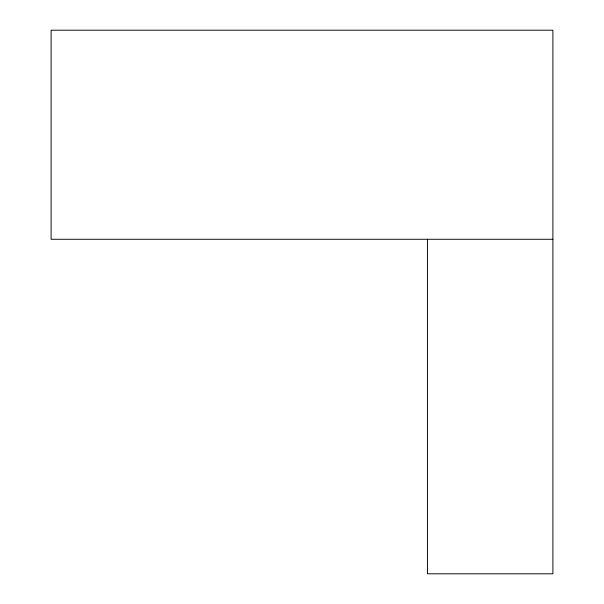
<?xml version="1.0" encoding="UTF-8"?>
<svg xmlns="http://www.w3.org/2000/svg" width="604" height="604" viewBox="0 0 604 604"><rect width="100%" height="100%" fill="white"/><g stroke="black" fill="none" stroke-linecap="round" stroke-linejoin="round"><path stroke-width="0.91" d="M552.894 239.275L51.106 239.275L51.106 30.2L552.894 30.2L552.894 573.8L427.443 573.8L427.443 239.275"/></g></svg>
